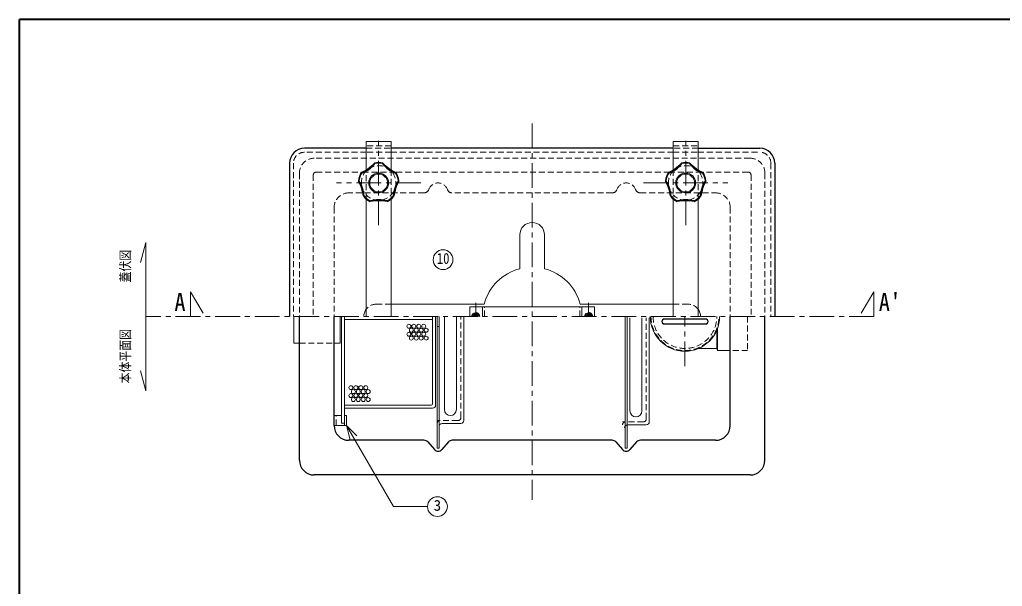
# Model space of a CAD drawing. Units: millimetres at full size, sheet at 1:5; details may follow other scales. Extents: x -1040 to 985, y -707 to 698.
# Drawn here: x -1040 to -48, y 125 to 698 of the extents above; entities that cross this region are included whole.
import ezdxf
from ezdxf.enums import TextEntityAlignment as Align

# ---------------------------------------------------------------- set-up
doc = ezdxf.new("R2010")
doc.units = ezdxf.units.MM
doc.header["$LTSCALE"] = 5
doc.linetypes.add('CHAIN1', pattern=[8, 5, -1, 1, -1])
doc.linetypes.add('DASHED1', pattern=[1.8, 1.2, -0.6])
doc.layers.add('0-0____1', color=7, linetype='Continuous', lineweight=18)
doc.styles.add('ＭＳ ゴシック', font='')
doc.styles.get('ＭＳ ゴシック').set_extended_font_data('MS Gothic')

msp = doc.modelspace()

# ---------------------------------------------------------------- linework, layer by layer
at = {"layer": '0-0____1', "color": 1, "lineweight": 40}
for p in [(-1039.973, -707.491), (985.027, 697.509)]:
    msp.add_line(p, (-1039.973, 697.509), dxfattribs=at)
at = {"layer": '0-0____1', "color": 4, "linetype": 'CHAIN1', "lineweight": 9}
for p, q in [((-522.473, 592.509), (-522.473, 212.509)), ((-677.473, 490.009), (-677.473, 575.009)), ((-367.473, 490.009), (-367.473, 575.009)), ((-634.973, 532.509), (-719.973, 532.509)), ((-409.973, 532.509), (-324.973, 532.509)), ((-867.473, 422.509), (-852.473, 397.509)), ((-867.473, 422.509), (-867.473, 397.509)), ((-177.473, 422.509), (-192.473, 397.509)), ((-177.473, 422.509), (-177.473, 397.509)), ((-579.473, 411.509), (-579.473, 397.509)), ((-465.473, 411.509), (-465.473, 397.509)), ((-177.473, 397.509), (-912.473, 397.509)), ((-368.206, 347.509), (-368.206, 397.509))]:
    msp.add_line(p, q, dxfattribs=at)
at = {"layer": '0-0____1', "color": 5, "lineweight": 25}
for p, q in [((-689.973, 567.509), (-752.473, 567.509)), ((-379.973, 567.509), (-664.973, 567.509)), ((-354.973, 567.509), (-292.473, 567.509)), ((-767.473, 552.509), (-767.473, 397.509)), ((-277.473, 552.509), (-277.473, 397.509)), ((-757.473, 252.509), (-757.473, 397.509)), ((-722.473, 287.509), (-722.473, 397.509)), ((-322.473, 287.509), (-322.473, 397.509)), ((-287.473, 252.509), (-287.473, 397.509)), ((-631.723, 272.509), (-707.473, 272.509)), ((-627.981, 270.825), (-621.215, 263.192)), ((-606.965, 270.825), (-613.731, 263.192)), ((-441.723, 272.509), (-603.224, 272.509)), ((-437.981, 270.825), (-431.215, 263.192)), ((-416.965, 270.825), (-423.731, 263.192)), ((-337.473, 272.509), (-413.224, 272.509)), ((-302.473, 237.509), (-742.473, 237.509))]:
    msp.add_line(p, q, dxfattribs=at)
at = {"layer": '0-0____1'}
for p, q in [((-664.973, 574.509), (-689.973, 574.509)), ((-689.973, 574.509), (-689.973, 545.738)), ((-664.973, 574.509), (-664.973, 545.738)), ((-379.973, 574.509), (-354.973, 574.509)), ((-379.973, 574.509), (-379.973, 545.738)), ((-354.973, 574.509), (-354.973, 545.738)), ((-689.973, 516.261), (-689.973, 397.509)), ((-664.973, 516.261), (-664.973, 397.509)), ((-379.973, 516.261), (-379.973, 397.509)), ((-354.973, 516.261), (-354.973, 397.509)), ((-912.473, 472.509), (-917.908, 452.224)), ((-912.473, 322.509), (-912.473, 472.509)), ((-572.473, 397.509), (-572.473, 407.509)), ((-572.473, 407.509), (-472.473, 407.509)), ((-472.473, 397.509), (-472.473, 407.509)), ((-763.272, 370.509), (-763.272, 397.509)), ((-711.972, 287.509), (-711.972, 397.509)), ((-622.972, 309.509), (-622.972, 397.509)), ((-619.972, 308.009), (-619.972, 397.509)), ((-618.473, 264.559), (-618.473, 397.509)), ((-616.473, 264.559), (-616.473, 397.509)), ((-580.71, 399.453), (-581.418, 398.746)), ((-581.418, 398.746), (-580.18, 397.509)), ((-580.71, 399.453), (-579.473, 398.216)), ((-578.236, 399.453), (-579.473, 398.216)), ((-577.528, 398.746), (-578.766, 397.509)), ((-578.236, 399.453), (-577.528, 398.746)), ((-466.71, 399.453), (-467.418, 398.746)), ((-467.418, 398.746), (-466.18, 397.509)), ((-466.71, 399.453), (-465.473, 398.216)), ((-464.236, 399.453), (-465.473, 398.216)), ((-463.528, 398.746), (-464.766, 397.509)), ((-464.236, 399.453), (-463.528, 398.746)), ((-428.473, 264.559), (-428.473, 397.509)), ((-426.473, 264.559), (-426.473, 397.509)), ((-711.972, 394.509), (-622.972, 394.509)), ((-388.722, 395.034), (-347.691, 395.034)), ((-388.722, 390.084), (-347.691, 390.084)), ((-336.035, 383.725), (-336.035, 365.337)), ((-335.328, 385.509), (-335.328, 363.216)), ((-763.272, 370.509), (-757.473, 370.509)), ((-354.423, 365.337), (-336.035, 365.337)), ((-336.035, 365.337), (-335.328, 363.216)), ((-322.473, 363.216), (-335.328, 363.216)), ((-912.473, 322.509), (-917.908, 342.793)), ((-624.472, 308.009), (-711.972, 308.009)), ((-622.972, 305.009), (-711.972, 305.009)), ((-711.972, 297.509), (-709.972, 297.509)), ((-709.972, 287.509), (-709.972, 297.509)), ((-711.972, 287.509), (-709.972, 287.509)), ((-709.972, 287.509), (-706.089, 273.02)), ((-709.972, 287.509), (-699.365, 276.902)), ((-618.473, 264.559), (-616.473, 264.559)), ((-428.473, 264.559), (-426.473, 264.559))]:
    msp.add_line(p, q, dxfattribs=at)
at = {"layer": '0-0____1', "color": 4, "linetype": 'DASHED1', "lineweight": 9}
for p, q in [((-664.973, 570.009), (-689.973, 570.009)), ((-689.973, 567.509), (-664.973, 567.509)), ((-379.973, 570.009), (-354.973, 570.009)), ((-354.973, 567.509), (-379.973, 567.509)), ((-302.473, 557.509), (-742.473, 557.509)), ((-664.973, 563.509), (-689.973, 563.509)), ((-379.973, 563.509), (-354.973, 563.509)), ((-689.973, 516.261), (-689.973, 545.738)), ((-664.973, 545.738), (-664.973, 516.261)), ((-379.973, 545.738), (-379.973, 516.261)), ((-354.973, 516.261), (-354.973, 545.738)), ((-757.473, 542.509), (-757.473, 397.509)), ((-693.635, 543.509), (-661.311, 543.509)), ((-351.311, 543.509), (-383.635, 543.509)), ((-287.473, 542.509), (-287.473, 397.509)), ((-631.615, 522.509), (-707.473, 522.509)), ((-441.615, 522.509), (-603.331, 522.509)), ((-413.331, 522.509), (-337.473, 522.509)), ((-722.473, 507.509), (-722.473, 397.509)), ((-322.473, 507.509), (-322.473, 397.509)), ((-664.973, 410.009), (-679.973, 410.009)), ((-570.473, 397.509), (-570.473, 407.509)), ((-474.473, 397.509), (-474.473, 407.509)), ((-379.973, 410.009), (-364.973, 410.009)), ((-594.473, 295.509), (-594.473, 397.509)), ((-576.009, 397.509), (-577.741, 400.509)), ((-468.937, 397.509), (-467.205, 400.509)), ((-304.924, 397.509), (-304.924, 363.216)), ((-616.473, 387.509), (-618.473, 387.509)), ((-407.215, 294.142), (-407.215, 396.142)), ((-757.473, 370.509), (-722.473, 370.509)), ((-304.924, 363.216), (-322.473, 363.216)), ((-720.473, 287.509), (-720.473, 297.509)), ((-616.473, 292.509), (-618.473, 292.509)), ((-597.473, 292.509), (-615.473, 292.509)), ((-429.215, 291.142), (-431.215, 291.142)), ((-410.215, 291.142), (-428.215, 291.142))]:
    msp.add_line(p, q, dxfattribs=at)
at = {"layer": '0-0____1', "linetype": 'DASHED1'}
for p, q in [((-689.973, 563.509), (-752.473, 563.509)), ((-664.973, 563.509), (-379.973, 563.509)), ((-354.973, 563.509), (-292.473, 563.509)), ((-763.473, 552.509), (-763.473, 397.509)), ((-281.473, 552.509), (-281.473, 397.509)), ((-743.473, 540.509), (-743.473, 397.509)), ((-740.473, 543.509), (-693.635, 543.509)), ((-383.635, 543.509), (-661.311, 543.509)), ((-304.473, 543.509), (-351.311, 543.509)), ((-301.473, 540.509), (-301.473, 397.509))]:
    msp.add_line(p, q, dxfattribs=at)
at = {"layer": '0-0____1', "color": 4, "lineweight": 9}
for p, q in [((-534.973, 480.062), (-534.973, 445.921)), ((-509.973, 480.062), (-509.973, 445.921)), ((-570.885, 410.009), (-664.973, 410.009)), ((-474.061, 410.009), (-379.973, 410.009)), ((-610.973, 303.509), (-610.973, 397.509)), ((-598.973, 303.509), (-598.973, 397.509)), ((-591.473, 292.509), (-591.473, 397.509)), ((-423.715, 302.142), (-423.715, 396.142)), ((-411.715, 302.142), (-411.715, 396.142)), ((-404.215, 291.142), (-404.215, 396.142)), ((-388.722, 395.387), (-347.691, 395.387)), ((-388.722, 389.731), (-347.691, 389.731)), ((-722.473, 297.509), (-714.972, 297.509)), ((-613.473, 289.509), (-594.473, 289.509)), ((-426.215, 288.142), (-407.215, 288.142)), ((-711.972, 287.509), (-722.473, 287.509))]:
    msp.add_line(p, q, dxfattribs=at)
for points in [[(-572.473, 407.509), (-585.473, 407.509), (-585.473, 397.509)], [(-472.473, 407.509), (-459.473, 407.509), (-459.473, 397.509)]]:
    msp.add_lwpolyline(points, dxfattribs=at)
at = {"layer": '0-0____1'}
for points in [[(-722.473, 370.509), (-716.272, 370.509), (-716.272, 397.509)], [(-714.972, 397.509), (-714.972, 290.009), (-711.972, 290.009)], [(-709.972, 287.509), (-662.637, 205.523), (-628.125, 205.523)]]:
    msp.add_lwpolyline(points, dxfattribs=at)
at = {"layer": '0-0____1', "color": 4, "linetype": 'DASHED1', "lineweight": 9}
for points in [[(-582.937, 397.509), (-581.205, 400.509), (-577.741, 400.509)], [(-462.009, 397.509), (-463.741, 400.509), (-467.205, 400.509)]]:
    msp.add_lwpolyline(points, dxfattribs=at)
at = {"layer": '0-0____1', "linetype": 'DASHED1'}
for centre in [(-677.473, 532.509), (-367.473, 532.509)]:
    msp.add_circle(centre, 17.5, dxfattribs=at)
at = {"layer": '0-0____1', "color": 4, "lineweight": 9}
for centre, radius in [((-677.473, 532.509), 10), ((-367.473, 532.509), 10), ((-646.993, 387.711), 2), ((-641.993, 387.711), 2), ((-636.993, 387.711), 2), ((-631.993, 387.711), 2), ((-646.993, 379.711), 2), ((-644.493, 383.711), 2), ((-644.493, 375.711), 2), ((-641.993, 379.711), 2), ((-639.493, 383.711), 2), ((-639.493, 375.711), 2), ((-636.993, 379.711), 2), ((-634.493, 383.711), 2), ((-634.493, 375.711), 2), ((-631.993, 379.711), 2), ((-629.493, 383.711), 2), ((-629.493, 375.711), 2), ((-705.514, 325.725), 2), ((-700.514, 325.725), 2), ((-695.514, 325.725), 2), ((-690.514, 325.725), 2), ((-705.514, 317.725), 2), ((-703.014, 321.725), 2), ((-700.514, 317.725), 2), ((-698.014, 321.725), 2), ((-695.514, 317.725), 2), ((-693.014, 321.725), 2), ((-690.514, 317.725), 2), ((-688.014, 321.725), 2), ((-703.014, 313.725), 2), ((-698.014, 313.725), 2), ((-693.014, 313.725), 2), ((-688.014, 313.725), 2)]:
    msp.add_circle(centre, radius, dxfattribs=at)
at = {"layer": '0-0____1'}
for centre, radius in [((-677.473, 532.509), 9), ((-367.473, 532.509), 9), ((-612.473, 455.009), 10), ((-618.125, 205.523), 10)]:
    msp.add_circle(centre, radius, dxfattribs=at)
at = {"layer": '0-0____1', "color": 5, "lineweight": 25}
for centre, radius, start, end in [((-752.473, 552.509), 15, 90, 180), ((-292.473, 552.509), 15, 0, 90), ((-720.353, 591.528), 54.951, 297.11306, 314.88694), ((-704.555, 569.784), 29.075, 289.44958, 322.55042), ((-677.473, 532.509), 20.5, 78.46304, 101.53696), ((-677.473, 532.509), 20, 78.46304, 101.53696), ((-650.391, 569.784), 29.075, 217.44958, 250.55042), ((-634.593, 591.528), 54.951, 225.11306, 242.88694), ((-410.353, 591.528), 54.951, 297.11306, 314.88694), ((-394.555, 569.784), 29.075, 289.44958, 322.55042), ((-367.473, 532.509), 20.5, 78.46304, 101.53696), ((-367.473, 532.509), 20, 78.46304, 101.53696), ((-340.391, 569.784), 29.075, 217.44958, 250.55042), ((-324.593, 591.528), 54.951, 225.11306, 242.88694), ((-677.473, 532.509), 20.5, 150.46304, 173.53696), ((-677.473, 532.509), 20, 150.46304, 173.53696), ((-677.473, 532.509), 20, 6.46304, 29.53696), ((-677.473, 532.509), 20.5, 6.46304, 29.53696), ((-367.473, 532.509), 20.5, 150.46304, 173.53696), ((-367.473, 532.509), 20, 150.46304, 173.53696), ((-367.473, 532.509), 20, 6.46304, 29.53696), ((-367.473, 532.509), 20.5, 6.46304, 29.53696), ((-746.854, 509.965), 54.951, 9.11306, 26.88694), ((-721.292, 518.271), 29.075, 1.44958, 34.55042), ((-633.654, 518.271), 29.075, 145.44958, 178.55042), ((-608.092, 509.965), 54.951, 153.11306, 170.88694), ((-436.854, 509.965), 54.951, 9.11306, 26.88694), ((-411.292, 518.271), 29.075, 1.44958, 34.55042), ((-323.654, 518.271), 29.075, 145.44958, 178.55042), ((-298.092, 509.965), 54.951, 153.11306, 170.88694), ((-677.473, 532.509), 20.5, 222.46304, 245.53696), ((-677.473, 532.509), 20, 222.46304, 245.53696), ((-677.473, 532.509), 20, 294.46304, 317.53696), ((-677.473, 532.509), 20.5, 294.46304, 317.53696), ((-367.473, 532.509), 20.5, 222.46304, 245.53696), ((-367.473, 532.509), 20, 222.46304, 245.53696), ((-367.473, 532.509), 20, 294.46304, 317.53696), ((-367.473, 532.509), 20.5, 294.46304, 317.53696), ((-677.473, 459.557), 54.951, 81.11306, 98.88694), ((-677.473, 486.434), 29.075, 73.44958, 106.55042), ((-367.473, 459.557), 54.951, 81.11306, 98.88694), ((-367.473, 486.434), 29.075, 73.44958, 106.55042), ((-707.473, 287.509), 15, 180, 270), ((-337.473, 287.509), 15, 270, 0), ((-631.723, 267.509), 5, 41.55408, 90), ((-603.224, 267.509), 5, 90, 138.44592), ((-441.723, 267.509), 5, 41.55408, 90), ((-413.224, 267.509), 5, 90, 138.44592), ((-617.473, 266.509), 5, 221.55408, 318.44592), ((-427.473, 266.509), 5, 221.55408, 318.44592), ((-742.473, 252.509), 15, 180, 270), ((-302.473, 252.509), 15, 270, 0)]:
    msp.add_arc(centre, radius, start, end, dxfattribs=at)
at = {"layer": '0-0____1', "linetype": 'DASHED1'}
for centre, radius, start, end in [((-752.473, 552.509), 11, 90, 180), ((-292.473, 552.509), 11, 0, 90), ((-740.473, 540.509), 3, 90, 180), ((-304.473, 540.509), 3, 0, 90)]:
    msp.add_arc(centre, radius, start, end, dxfattribs=at)
at = {"layer": '0-0____1', "color": 4, "linetype": 'DASHED1', "lineweight": 9}
for centre, radius, start, end in [((-742.473, 542.509), 15, 90, 180), ((-302.473, 542.509), 15, 0, 90), ((-617.473, 522.509), 10, 19.47122, 160.52878), ((-427.473, 522.509), 10, 19.47122, 160.52878), ((-707.473, 507.509), 15, 90, 180), ((-631.615, 527.509), 5, 270, 340.52878), ((-603.331, 527.509), 5, 199.47122, 270), ((-441.615, 527.509), 5, 270, 340.52878), ((-413.331, 527.509), 5, 199.47122, 270), ((-337.473, 507.509), 15, 0, 90), ((-679.973, 397.509), 12.5, 90, 143.1301), ((-364.973, 397.509), 12.5, 36.8699, 90), ((-579.473, 397.509), 4, 0, 180), ((-579.473, 397.509), 2.812, 0, 180), ((-579.473, 397.509), 2.125, 0, 180), ((-579.473, 397.509), 2, 0, 180), ((-465.473, 397.509), 4, 0, 180), ((-465.473, 397.509), 2.812, 0, 180), ((-465.473, 397.509), 2.125, 0, 180), ((-465.473, 397.509), 2, 0, 180), ((-368.206, 397.509), 34.293, 180, 360), ((-368.206, 397.509), 32.172, 180, 360), ((-615.473, 289.509), 3, 90, 180), ((-597.473, 295.509), 3, 270, 0), ((-428.215, 288.142), 3, 90, 180), ((-410.215, 294.142), 3, 270, 0)]:
    msp.add_arc(centre, radius, start, end, dxfattribs=at)
at = {"layer": '0-0____1', "color": 4, "lineweight": 9}
for centre, radius, start, end in [((-522.473, 480.059), 12.5, 0.01307, 179.98693), ((-522.473, 397.509), 50, 104.47751, 165.51911), ((-522.473, 397.509), 50, 14.47751, 75.52249), ((-679.973, 397.509), 12.5, 143.1301, 180), ((-364.973, 397.509), 12.5, 0, 36.8699), ((-388.722, 392.559), 2.828, 90, 270), ((-347.691, 392.559), 2.828, 270, 90), ((-604.973, 303.509), 6, 180, 0), ((-417.715, 302.142), 6, 180, 0), ((-613.473, 286.509), 3, 90, 180), ((-594.473, 292.509), 3, 270, 0), ((-426.215, 285.142), 3, 90, 180), ((-407.215, 291.142), 3, 270, 0)]:
    msp.add_arc(centre, radius, start, end, dxfattribs=at)
at = {"layer": '0-0____1'}
for centre, radius, start, end in [((-579.473, 397.509), 3.75, 0, 180), ((-465.473, 397.509), 3.75, 0, 180), ((-368.206, 397.509), 35, 180, 360), ((-388.722, 392.559), 2.475, 90, 270), ((-347.691, 392.559), 2.475, 270, 90), ((-624.472, 309.509), 1.5, 270, 0), ((-622.972, 308.009), 3, 270, 0)]:
    msp.add_arc(centre, radius, start, end, dxfattribs=at)

# ---------------------------------------------------------------- texts
at = {"layer": '0-0____1', "style": 'ＭＳ ゴシック', "width": 0.8}
for s, p in [('蓋伏図', (-925.223, 432.009)), ('本体平面図', (-925.223, 330.009))]:
    msp.add_text(s, height=10.08, rotation=90, dxfattribs=at).set_placement(p, align=Align.BOTTOM_LEFT)
at = {"layer": '0-0____1', "style": 'ＭＳ ゴシック'}
for s, height, width, p in [('10', 11, 0.85, (-618.723, 447.509)), ('A', 18.33, 0.9, (-883.723, 397.509)), ("A'", 18.33, 0.9, (-172.473, 397.509))]:
    msp.add_text(s, height=height, dxfattribs=dict(at, width=width)).set_placement(p, align=Align.BOTTOM_LEFT)
msp.add_text('3', height=11, dxfattribs=at).set_placement((-621.875, 198.023), align=Align.BOTTOM_LEFT)

doc.saveas('drawing.dxf')
